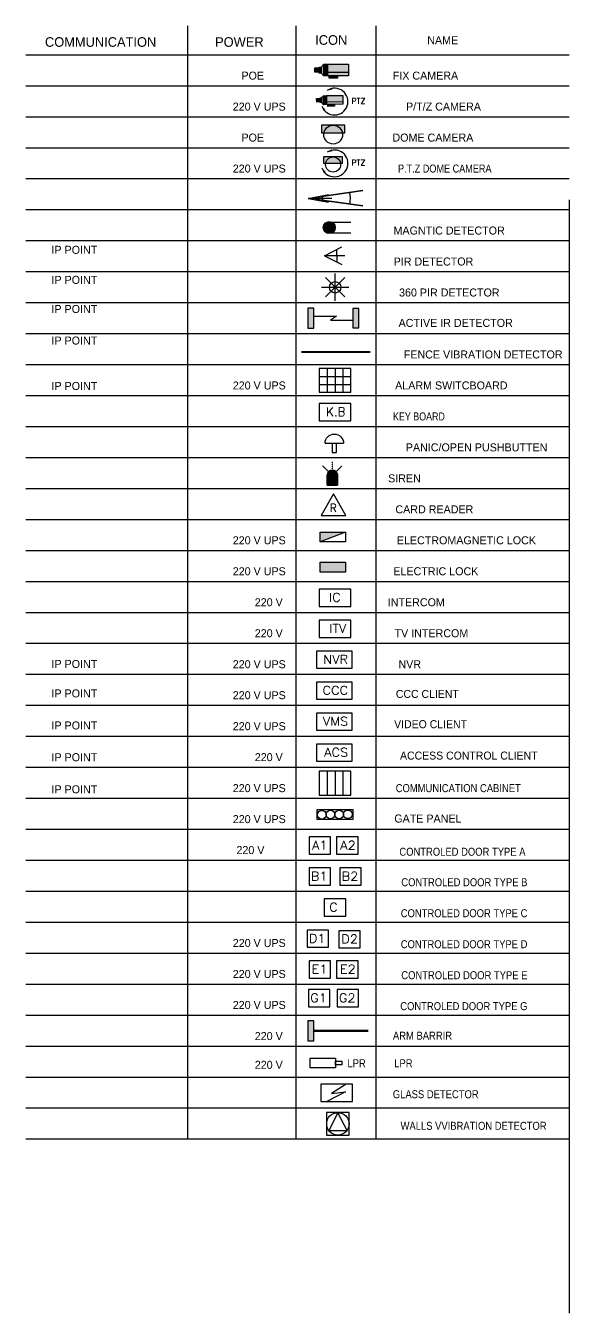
# Model space of a CAD drawing. Header units: centimetres. Extents: x -5566 to 5867, y -120 to 4683.
# Drawn here: x 4834 to 5867, y 1816 to 4264 of the extents above; entities that cross this region are included whole.
import ezdxf
from ezdxf.enums import TextEntityAlignment as Align

# ---------------------------------------------------------------- set-up
doc = ezdxf.new("R2010")
doc.units = ezdxf.units.CM
doc.linetypes.add('DASHDOT', pattern=[1, 0.5, -0.25, 0, -0.25])
doc.linetypes.add('HIDDEN2', pattern=[0.1875, 0.125, -0.0625])
doc.layers.add('SEC', color=7, linetype='Continuous', true_color=0xff0f4b)
doc.layers.add('sps-security', color=7, linetype='Continuous', true_color=0xff0f4b)
doc.layers.add('SPS-TEXT', color=7, linetype='Continuous')
doc.styles.add('IRON', font='iron.shx')
doc.styles.add('ROMANT', font='romant__.ttf', dxfattribs={"oblique": 20, "height": 2})

# ---------------------------------------------------------------- blocks, each defined once
blk = doc.blocks.new('camera')
for points in [[(-14.6, 11), (-28.9, 11), (-28.9, 25), (-14.6, 25)], [(-7.9, 8.5), (-14.6, 8.5), (-14.6, 27.2), (-7.9, 27.2)], [(10.6, 0), (0, 0), (0, 36.2), (10.6, 36.2)], [(76.5, 0), (10.5, 0), (10.5, 36.2), (76.5, 36.2)], [(42.2, -7), (16, -7), (16, -0.2), (42.2, -0.2)]]:
    blk.add_hatch(color=256).paths.add_polyline_path(points)
for p, q in [((0, 0), (-8.7, 8.5)), ((0, 36.2), (-8.6, 27.2)), ((76.6, 10), (10.6, 10))]:
    blk.add_line(p, q)
for points in [[(-14.6, 11), (-28.9, 11), (-28.9, 25), (-14.6, 25)], [(-7.9, 8.5), (-14.6, 8.5), (-14.6, 27.2), (-7.9, 27.2)], [(10.6, 0), (0, 0), (0, 36.2), (10.6, 36.2)], [(76.5, 0), (10.5, 0), (10.5, 36.2), (76.5, 36.2)], [(42.2, -7), (16, -7), (16, -0.2), (42.2, -0.2)]]:
    blk.add_lwpolyline(points, close=True)
blk = doc.blocks.new('ptz-camrea')
at = {"layer": 'sps-security'}
for points in [[(-44.7, -1.2), (-55.7, -1.4), (-55.9, 9.3), (-44.9, 9.5)], [(-39.5, -3.1), (-44.7, -3.2), (-44.9, 11.3), (-39.8, 11.4)], [(-25, -9.4), (-33.3, -9.6), (-33.8, 18.4), (-25.5, 18.5)], [(25.9, -8.5), (-25.1, -9.4), (-25.6, 18.6), (25.4, 19.5)], [(-0.6, -14.5), (-20.8, -14.8), (-20.9, -9.5), (-0.6, -9.2)]]:
    blk.add_hatch(color=256, dxfattribs=at).paths.add_polyline_path(points)
for p, q in [((-33.8, 18.4), (-40.3, 11.4)), ((-33.3, -9.6), (-40.1, -3.2)), ((25.9, -0.8), (-25.2, -1.7))]:
    blk.add_line(p, q, dxfattribs=at)
for points in [[(-22.7, 35.1, 0, 7, 0), (-8.5, 40.9, 7, 7, 0)], [(-39.3, -14.1, 0, 7, 0), (-30.8, -28.2, 7, 7, 0)]]:
    blk.add_lwpolyline(points, format="xyseb", dxfattribs=at)
for points in [[(-44.7, -1.2), (-55.7, -1.4), (-55.9, 9.3), (-44.9, 9.5)], [(-39.5, -3.1), (-44.7, -3.2), (-44.9, 11.3), (-39.8, 11.4)], [(-25, -9.4), (-33.3, -9.6), (-33.8, 18.4), (-25.5, 18.5)], [(25.9, -8.5), (-25.1, -9.4), (-25.6, 18.6), (25.4, 19.5)], [(-0.6, -14.5), (-20.8, -14.8), (-20.9, -9.5), (-0.6, -9.2)]]:
    blk.add_lwpolyline(points, close=True, dxfattribs=at)
blk.add_arc((0, 0), 41.8, 199.7409, 122.8699, dxfattribs=at)
at = {"layer": 'sps-security', "style": 'ROMANT'}
blk.add_text('PTZ', height=18, dxfattribs=at).set_placement((96.6, -6.9), align=Align.RIGHT)
blk = doc.blocks.new('dom-camare')
blk.add_hatch(color=256).paths.add_polyline_path([(-36.8, 5.7), (36.1, 5.7), (36.1, 30), (-36.8, 30)])
blk.add_lwpolyline([(-36.8, 5.7), (36.1, 5.7), (36.1, 30), (-36.8, 30)], close=True)
blk.add_lwpolyline([(-29.4, 0, -1), (29.4, 0, -1)], format="xyb", close=True)
blk = doc.blocks.new('dom-camera-ptz')
at = {"layer": 'sps-security'}
blk.add_hatch(color=256, dxfattribs=at).paths.add_polyline_path([(-29.5, 4.6), (28.9, 4.6), (28.9, 24), (-29.5, 24)])
for points in [[(-18.1, 38.6, 0, 7, 0), (-3.9, 44.4, 7, 7, 0)], [(-34.7, -10.6, 0, 7, 0), (-26.2, -24.8, 7, 7, 0)]]:
    blk.add_lwpolyline(points, format="xyseb", dxfattribs=at)
blk.add_lwpolyline([(-29.5, 4.6), (28.9, 4.6), (28.9, 24), (-29.5, 24)], close=True, dxfattribs=at)
blk.add_lwpolyline([(-23.5, 0, -1), (23.5, 0, -1)], format="xyb", close=True, dxfattribs=at)
blk.add_arc((4.6, 3.5), 41.8, 199.7409, 122.8699, dxfattribs=at)
at = {"layer": 'sps-security', "style": 'ROMANT'}
blk.add_text('PTZ', height=18, dxfattribs=at).set_placement((101.2, -3.4), align=Align.RIGHT)
blk = doc.blocks.new('dt')
at = {"layer": 'sps-security'}
for p, q in [((0, 0), (62.8, -11.9)), ((43.8, 8.3), (44, -8.3))]:
    blk.add_line(p, q, dxfattribs=at)
blk.add_lwpolyline([(73.3, 0), (0, 0), (62.8, 11.9)], dxfattribs=at)
for points in [[(20.1, 2.9), (170.3, 24.9)], [(170.6, -22.9), (20.1, -2.7)]]:
    blk.add_lwpolyline(points, close=True, dxfattribs=at)
blk.add_arc((0, 0), 131.5, 352.3503, 8.3272, dxfattribs=at)
blk.add_arc((0, 0), 131.5, 352.3503, 8.3272, dxfattribs=at)
blk = doc.blocks.new('galay-magnet')
at = {"layer": 'sps-security'}
h = blk.add_hatch(color=256, dxfattribs=at)
edge = h.paths.add_edge_path()
edge.add_arc((0, 0), 18.7, 0, 180, ccw=False)
edge.add_arc((0, 0), 18.7, -180, 0, ccw=False)
for p, q in [((0, 16.8), (67.2, 16.8)), ((0, -16.8), (67.2, -16.8))]:
    blk.add_line(p, q, dxfattribs=at)
blk.add_lwpolyline([(-18.7, 0, -1), (18.7, 0, -1)], format="xyb", close=True, dxfattribs=at)
blk = doc.blocks.new('galay-nef')
at = {"layer": 'sps-security'}
for p, q in [((0, 0), (55, -27.5)), ((38.3, 19.2), (38.5, -19.2))]:
    blk.add_line(p, q, dxfattribs=at)
blk.add_lwpolyline([(64.2, 0), (0, 0), (55, 27.5)], dxfattribs=at)
blk = doc.blocks.new('galay-360')
for p, q in [((-0.1, -42.8), (-0.1, 42.7)), ((-30.2, 30.2), (30.2, -30.2)), ((-30.2, -30.3), (30.2, 30.1)), ((-42.8, -0.1), (42.7, -0.1))]:
    blk.add_line(p, q)
for points in [[(-17.9, -0.1, -1), (17.7, -0.1, -1)], [(-3.6, -0.1, -1), (3.5, -0.1, -1)]]:
    blk.add_lwpolyline(points, format="xyb", close=True)
blk = doc.blocks.new('galay-active')
at = {"layer": 'sps-security', "linetype": 'ByBlock'}
for points in [[(0, 0), (19, 0), (19, 61.9), (0, 61.9)], [(140.4, 0.8), (159.5, 0.8), (159.5, 61.1), (140.4, 61.1)]]:
    blk.add_hatch(color=256, dxfattribs=at).paths.add_polyline_path(points)
for points in [[(0, 0), (19, 0), (19, 61.9), (0, 61.9)], [(140.4, 0.8), (159.5, 0.8), (159.5, 61.1), (140.4, 61.1)]]:
    blk.add_lwpolyline(points, close=True, dxfattribs=at)
blk.add_lwpolyline([(19, 37.3), (89.8, 37.3), (70.8, 24.6), (140.4, 24.6)], dxfattribs=at)
blk = doc.blocks.new('kav-giluy-za')
at = {"layer": 'sps-security', "linetype": 'DASHDOT', "const_width": 7}
blk.add_lwpolyline([(0, 0), (214.8, 0)], dxfattribs=at)
blk = doc.blocks.new('racezet')
at = {"layer": 'sps-security'}
for p, q in [((0, 49.4), (98.8, 49.4)), ((24.7, 74.1), (24.7, 0)), ((49.4, 74.1), (49.4, 0)), ((74.1, 74.1), (74.1, 0)), ((0, 24.7), (98.8, 24.7))]:
    blk.add_line(p, q, dxfattribs=at)
blk.add_lwpolyline([(0, 0), (98.8, 0), (98.8, 74.1), (0, 74.1)], close=True, dxfattribs=at)
blk = doc.blocks.new('kb')
at = {"layer": 'sps-security'}
blk.add_lwpolyline([(0, 0), (98.8, 0), (98.8, 53.9), (0, 53.9)], close=True, dxfattribs=at)
at = {"layer": 'sps-security', "style": 'ROMANT'}
blk.add_text('K.B', height=27, dxfattribs=at).set_placement((81.7, 14.5), align=Align.RIGHT)
blk = doc.blocks.new('open-push-butten')
at = {"layer": 'sps-security'}
blk.add_line((-28.9, 28.9), (28.9, 28.9), dxfattribs=at)
blk.add_lwpolyline([(-28.9, 28.9, -1), (28.9, 28.9)], format="xyb", dxfattribs=at)
blk.add_lwpolyline([(-6.9, 0), (6.9, 0), (6.9, 28.6), (-6.9, 28.6)], close=True, dxfattribs=at)
blk = doc.blocks.new('siren')
at = {"layer": 'sps-security'}
h = blk.add_hatch(color=256, dxfattribs=at)
edge = h.paths.add_edge_path()
edge.add_arc((-0.1, 30.4), 15.7, 0, 180, ccw=False)
edge.add_arc((-0.1, 30.4), 15.7, -180, 0, ccw=False)
blk.add_hatch(color=256, dxfattribs=at).paths.add_polyline_path([(-16, 0), (16, 0), (16, 32), (-16, 32)])
at = {"layer": 'sps-security', "linetype": 'HIDDEN2'}
for p, q in [((-8.3, 37.6), (-31, 60.2)), ((-0.1, 46.1), (-0.1, 71.9)), ((10.1, 39.9), (30.4, 60.3))]:
    blk.add_line(p, q, dxfattribs=at)
at = {"layer": 'sps-security', "linetype": 'Continuous'}
for p, q in [((-11.4, 41.2), (-2.1, 32)), ((11.3, 41.3), (1.4, 32))]:
    blk.add_line(p, q, dxfattribs=at)
blk.add_lwpolyline([(-15.8, 30.4, -1), (15.7, 30.4, -1)], format="xyb", close=True, dxfattribs=at)
blk.add_lwpolyline([(-16, 0), (16, 0), (16, 32), (-16, 32)], close=True, dxfattribs=at)
at = {"layer": 'sps-security'}
blk.add_lwpolyline([(-16, 32), (16, 32), (16, 0), (-16, 0)], close=True, dxfattribs=at)
blk.add_arc((-0.2, 30.5), 15.7, 5.3651, 174.6349, dxfattribs=at)
blk = doc.blocks.new('card-reader')
blk.add_lwpolyline([(0, 67.4), (-38.9, 0), (38.9, 0)], close=True)
at = {"style": 'ROMANT'}
blk.add_text('R', height=24.3, dxfattribs=at).set_placement((10.5, 11.7), align=Align.RIGHT)
blk = doc.blocks.new('elec-magnet-lock')
at = {"layer": 'sps-security'}
h = blk.add_hatch(color=256, dxfattribs=at)
h.dxf.hatch_style = 1
h.paths.add_polyline_path([(79.4, 30.4), (0, 30.4), (0, 0)])
blk.add_line((79.4, 30.4), (0, 0), dxfattribs=at)
blk.add_lwpolyline([(0, 30.4), (79.4, 30.4), (79.4, 0), (0, 0)], close=True, dxfattribs=at)
blk = doc.blocks.new('elec-lock')
at = {"layer": 'sps-security'}
h = blk.add_hatch(color=256, dxfattribs=at)
h.dxf.hatch_style = 1
h.paths.add_polyline_path([(79.4, 30.4), (0, 30.4), (0, 0), (79.4, 0)])
blk.add_lwpolyline([(0, 30.4), (79.4, 30.4), (79.4, 0), (0, 0)], close=True, dxfattribs=at)
blk = doc.blocks.new('IC')
at = {"layer": 'sps-security'}
blk.add_lwpolyline([(0, 0), (98.8, 0), (98.8, 53.9), (0, 53.9)], close=True, dxfattribs=at)
at = {"layer": 'sps-security', "style": 'ROMANT', "width": 1.1}
blk.add_text('IC', height=27, dxfattribs=at).set_placement((67, 14.5), align=Align.RIGHT)
blk = doc.blocks.new('ITV')
at = {"layer": 'sps-security'}
blk.add_lwpolyline([(0, 0), (98.8, 0), (98.8, 53.9), (0, 53.9)], close=True, dxfattribs=at)
at = {"layer": 'sps-security', "style": 'ROMANT', "width": 1.1}
blk.add_text('ITV', height=27, dxfattribs=at).set_placement((84.5, 14.5), align=Align.RIGHT)
blk = doc.blocks.new('NVR')
at = {"layer": 'sps-security'}
blk.add_lwpolyline([(0, 0), (111.8, 0), (111.8, 53.9), (0, 53.9)], close=True, dxfattribs=at)
at = {"layer": 'sps-security', "style": 'ROMANT', "width": 1.1}
blk.add_text('NVR', height=27, dxfattribs=at).set_placement((99, 14.5), align=Align.RIGHT)
blk = doc.blocks.new('CCC')
at = {"layer": 'sps-security'}
blk.add_lwpolyline([(0, 0), (111.8, 0), (111.8, 53.9), (0, 53.9)], close=True, dxfattribs=at)
at = {"layer": 'sps-security', "style": 'ROMANT', "width": 1.1}
blk.add_text('CCC', height=27, dxfattribs=at).set_placement((99, 14.5), align=Align.RIGHT)
blk = doc.blocks.new('VMS')
at = {"layer": 'sps-security'}
blk.add_lwpolyline([(0, 0), (111.8, 0), (111.8, 53.9), (0, 53.9)], close=True, dxfattribs=at)
at = {"layer": 'sps-security', "style": 'ROMANT', "width": 1.1}
blk.add_text('VMS', height=27, dxfattribs=at).set_placement((99, 14.5), align=Align.RIGHT)
blk = doc.blocks.new('ACS')
at = {"layer": 'sps-security'}
blk.add_lwpolyline([(0, 0), (111.8, 0), (111.8, 53.9), (0, 53.9)], close=True, dxfattribs=at)
at = {"layer": 'sps-security', "style": 'ROMANT', "width": 1.1}
blk.add_text('ACS', height=27, dxfattribs=at).set_placement((99, 14.5), align=Align.RIGHT)
blk = doc.blocks.new('COM-RACK')
at = {"layer": 'sps-security'}
for p, q in [((24.7, 74.1), (24.7, 0)), ((49.4, 74.1), (49.4, 0)), ((74.1, 74.1), (74.1, 0))]:
    blk.add_line(p, q, dxfattribs=at)
blk.add_lwpolyline([(0, 0), (98.8, 0), (98.8, 74.1), (0, 74.1)], close=True, dxfattribs=at)
blk = doc.blocks.new('open-panel-gate')
at = {"layer": 'sps-security'}
blk.add_lwpolyline([(0, 0), (113.2, 0), (113.2, 28.9), (0, 28.9)], close=True, dxfattribs=at)
for centre in [(15.7, 14), (42.7, 14.6), (69.7, 14.5), (96.6, 15.1)]:
    blk.add_circle(centre, 13.5, dxfattribs=at)
blk = doc.blocks.new('A1')
at = {"layer": 'sps-security'}
blk.add_lwpolyline([(0, 0), (67.2, 0), (67.2, 53.9), (0, 53.9)], close=True, dxfattribs=at)
at = {"layer": 'sps-security', "style": 'ROMANT', "width": 1.1}
blk.add_text('A1', height=27, dxfattribs=at).set_placement((57.7, 14.5), align=Align.RIGHT)
blk = doc.blocks.new('A2')
at = {"layer": 'sps-security'}
blk.add_lwpolyline([(0, 0), (67.2, 0), (67.2, 53.9), (0, 53.9)], close=True, dxfattribs=at)
at = {"layer": 'sps-security', "style": 'ROMANT', "width": 1.1}
blk.add_text('A2', height=27, dxfattribs=at).set_placement((60, 14.5), align=Align.RIGHT)
blk = doc.blocks.new('B1')
at = {"layer": 'sps-security'}
blk.add_lwpolyline([(0, 0), (67.2, 0), (67.2, 53.9), (0, 53.9)], close=True, dxfattribs=at)
at = {"layer": 'sps-security', "style": 'ROMANT', "width": 1.1}
blk.add_text('B1', height=27, dxfattribs=at).set_placement((57.7, 14.5), align=Align.RIGHT)
blk = doc.blocks.new('C')
at = {"layer": 'sps-security'}
blk.add_lwpolyline([(0, 0), (67.2, 0), (67.2, 53.9), (0, 53.9)], close=True, dxfattribs=at)
at = {"layer": 'sps-security', "style": 'ROMANT', "width": 1.1}
blk.add_text('C', height=27, dxfattribs=at).set_placement((42, 14.5), align=Align.RIGHT)
blk = doc.blocks.new('E1')
at = {"layer": 'sps-security'}
blk.add_lwpolyline([(0, 0), (67.2, 0), (67.2, 53.9), (0, 53.9)], close=True, dxfattribs=at)
at = {"layer": 'sps-security', "style": 'ROMANT', "width": 1.1}
blk.add_text('E1', height=27, dxfattribs=at).set_placement((57.7, 14.5), align=Align.RIGHT)
blk = doc.blocks.new('E2')
at = {"layer": 'sps-security'}
blk.add_lwpolyline([(0, 0), (67.2, 0), (67.2, 53.9), (0, 53.9)], close=True, dxfattribs=at)
at = {"layer": 'sps-security', "style": 'ROMANT', "width": 1.1}
blk.add_text('E2', height=27, dxfattribs=at).set_placement((60, 14.5), align=Align.RIGHT)
blk = doc.blocks.new('lock-arm')
at = {"layer": 'sps-security', "linetype": 'ByBlock'}
blk.add_hatch(color=256, dxfattribs=at).paths.add_polyline_path([(0, -30.9), (19, -30.9), (19, 30.9), (0, 30.9)])
blk.add_lwpolyline([(0, -30.9), (19, -30.9), (19, 30.9), (0, 30.9)], close=True, dxfattribs=at)
at = {"layer": 'sps-security', "linetype": 'DASHDOT', "const_width": 7}
blk.add_lwpolyline([(19, 0), (189, 0)], dxfattribs=at)
blk = doc.blocks.new('LPR')
at = {"layer": 'sps-security'}
for points in [[(0, 30.4), (79.4, 30.4), (79.4, 0), (0, 0)], [(79.4, 20.7), (98.8, 20.7), (98.8, 9.7), (79.4, 9.7)]]:
    blk.add_lwpolyline(points, close=True, dxfattribs=at)
at = {"layer": 'sps-security', "style": 'IRON', "width": 0.88}
blk.add_text('LPR', height=25, dxfattribs=at).set_placement((173.9, 2), align=Align.RIGHT)
blk = doc.blocks.new('break-glass-galay')
at = {"layer": 'sps-security'}
for p, q in [((78.4, 53.9), (33, 24.7)), ((76.5, 29.8), (18.5, 0)), ((33, 24.7), (76.5, 29.8))]:
    blk.add_line(p, q, dxfattribs=at)
blk.add_lwpolyline([(0, 0), (98.8, 0), (98.8, 53.9), (0, 53.9)], close=True, dxfattribs=at)
blk = doc.blocks.new('galay-wall-boms')
at = {"layer": 'sps-security'}
for p, q in [((35.4, 70.6), (6.9, 15.2)), ((63.9, 15.2), (35.4, 70.6)), ((6.9, 15.2), (63.9, 15.2))]:
    blk.add_line(p, q, dxfattribs=at)
blk.add_lwpolyline([(0, 0), (71.1, 0), (71.1, 70.8), (0, 70.8)], close=True, dxfattribs=at)
blk.add_circle((35.4, 35.6), 35, dxfattribs=at)
blk = doc.blocks.new('A$C796E0F47')
at = {"layer": 'sps-security'}
blk.add_lwpolyline([(0, 0), (67.2, 0), (67.2, 53.9), (0, 53.9)], close=True, dxfattribs=at)
at = {"layer": 'sps-security', "style": 'ROMANT', "width": 1.1}
blk.add_text('D1', height=27, dxfattribs=at).set_placement((57.7, 14.5), align=Align.RIGHT)
blk = doc.blocks.new('A$C53273171')
at = {"layer": 'sps-security'}
blk.add_lwpolyline([(0, 0), (67.2, 0), (67.2, 53.9), (0, 53.9)], close=True, dxfattribs=at)
at = {"layer": 'sps-security', "style": 'ROMANT', "width": 1.1}
blk.add_text('D2', height=27, dxfattribs=at).set_placement((60, 14.5), align=Align.RIGHT)
blk = doc.blocks.new('A$C369A3687')
at = {"layer": 'sps-security'}
blk.add_lwpolyline([(2.6, 0), (84.3, 0), (84.3, 65.6), (2.6, 65.6)], close=True, dxfattribs=at)
at = {"layer": 'sps-security', "style": 'ROMANT', "width": 1.1}
blk.add_text('B2', height=32.86, dxfattribs=at).set_placement((72.8, 17.6), align=Align.RIGHT)
blk = doc.blocks.new('A$C38DD64CC')
at = {"layer": 'sps-security'}
blk.add_lwpolyline([(4.3, 0), (86, 0), (86, 65.6), (4.3, 65.6)], close=True, dxfattribs=at)
at = {"layer": 'sps-security', "style": 'ROMANT', "width": 1.1}
blk.add_text('G1', height=32.86, dxfattribs=at).set_placement((74.5, 17.6), align=Align.RIGHT)
blk = doc.blocks.new('A$C2CE22D3E')
at = {"layer": 'sps-security'}
blk.add_lwpolyline([(4.3, 0), (86, 0), (86, 65.6), (4.3, 65.6)], close=True, dxfattribs=at)
at = {"layer": 'sps-security', "style": 'ROMANT', "width": 1.1}
blk.add_text('G2', height=32.86, dxfattribs=at).set_placement((74.5, 17.6), align=Align.RIGHT)

msp = doc.modelspace()

# ---------------------------------------------------------------- linework, layer by layer
at = {"layer": 'SEC', "color": 8, "ltscale": 0.01}
for p, q in [((5549.9, 2147.6), (4834, 2147.6)), ((5549.9, 2147.6), (4834, 2147.6)), ((5866.7, 2147.6), (5141.3, 2147.6)), ((5866.7, 2147.6), (5141.3, 2147.6))]:
    msp.add_line(p, q, dxfattribs=at)
at = {"layer": 'SPS-TEXT', "ltscale": 0.01}
for p, q in [((5141.3, 4264.1), (5141.3, 2147.6)), ((5347, 4264.1), (5347, 2147.6)), ((5499.2, 4264.1), (5499.2, 2147.6)), ((5499.2, 4264.1), (5499.2, 2147.6)), ((5549.9, 4149.4), (4834, 4149.4)), ((5866.7, 4149.4), (5141.3, 4149.4)), ((5549.9, 4090.6), (4834, 4090.6)), ((5866.7, 4090.6), (5141.3, 4090.6)), ((5549.9, 4031.7), (4834, 4031.7)), ((5866.7, 4031.7), (5141.3, 4031.7)), ((5549.9, 3972.8), (4834, 3972.8)), ((5866.7, 3972.8), (5141.3, 3972.8)), ((5866.7, 3932.9), (5866.7, 1816.4)), ((5549.9, 3913.9), (4834, 3913.9)), ((5866.7, 3913.9), (5141.3, 3913.9)), ((5549.9, 3855), (4834, 3855)), ((5866.7, 3855), (5141.3, 3855)), ((5549.9, 3796.1), (4834, 3796.1)), ((5866.7, 3796.1), (5141.3, 3796.1)), ((5549.9, 3737.2), (4834, 3737.2)), ((5866.7, 3737.2), (5141.3, 3737.2)), ((5549.9, 3678.3), (4834, 3678.3)), ((5866.7, 3678.3), (5141.3, 3678.3)), ((5549.9, 3619.4), (4834, 3619.4)), ((5866.7, 3619.4), (5141.3, 3619.4)), ((5549.9, 3560.5), (4834, 3560.5)), ((5866.7, 3560.5), (5141.3, 3560.5)), ((5549.9, 3501.6), (4834, 3501.6)), ((5866.7, 3501.6), (5141.3, 3501.6)), ((5549.9, 3442.7), (4834, 3442.7)), ((5866.7, 3442.7), (5141.3, 3442.7)), ((5549.9, 3383.8), (4834, 3383.8)), ((5866.7, 3383.8), (5141.3, 3383.8)), ((5549.9, 3325), (4834, 3325)), ((5866.7, 3325), (5141.3, 3325)), ((5549.9, 3266.1), (4834, 3266.1)), ((5866.7, 3266.1), (5141.3, 3266.1)), ((5549.9, 3207.2), (4834, 3207.2)), ((5866.7, 3207.2), (5141.3, 3207.2)), ((5549.9, 3148.3), (4834, 3148.3)), ((5866.7, 3148.3), (5141.3, 3148.3)), ((5549.9, 3089.4), (4834, 3089.4)), ((5866.7, 3089.4), (5141.3, 3089.4)), ((5549.9, 3030.5), (4834, 3030.5)), ((5866.7, 3030.5), (5141.3, 3030.5)), ((5549.9, 2971.6), (4834, 2971.6)), ((5866.7, 2971.6), (5141.3, 2971.6)), ((5549.9, 2912.7), (4834, 2912.7)), ((5866.7, 2912.7), (5141.3, 2912.7)), ((5549.9, 2853.8), (4834, 2853.8)), ((5866.7, 2853.8), (5141.3, 2853.8)), ((5549.9, 2794.9), (4834, 2794.9)), ((5866.7, 2794.9), (5141.3, 2794.9)), ((5549.9, 2736), (4834, 2736)), ((5866.7, 2736), (5141.3, 2736)), ((5549.9, 2677.1), (4834, 2677.1)), ((5866.7, 2677.1), (5141.3, 2677.1)), ((5549.9, 2618.2), (4834, 2618.2)), ((5866.7, 2618.2), (5141.3, 2618.2)), ((5549.9, 2559.4), (4834, 2559.4)), ((5866.7, 2559.4), (5141.3, 2559.4)), ((5549.9, 2500.5), (4834, 2500.5)), ((5866.7, 2500.5), (5141.3, 2500.5)), ((5549.9, 2441.6), (4834, 2441.6)), ((5866.7, 2441.6), (5141.3, 2441.6)), ((5549.9, 2382.7), (4834, 2382.7)), ((5866.7, 2382.7), (5141.3, 2382.7)), ((5549.9, 2323.8), (4834, 2323.8)), ((5866.7, 2323.8), (5141.3, 2323.8)), ((5549.9, 2264.9), (4834, 2264.9)), ((5866.7, 2264.9), (5141.3, 2264.9)), ((5549.9, 2206), (4834, 2206)), ((5866.7, 2206), (5141.3, 2206))]:
    msp.add_line(p, q, dxfattribs=at)
at = {"layer": 'SPS-TEXT'}
for p, q in [((5549.9, 4208.3), (4834, 4208.3)), ((5866.7, 4208.3), (5141.3, 4208.3))]:
    msp.add_line(p, q, dxfattribs=at)

# ---------------------------------------------------------------- block references
at = {"xscale": 0.5, "yscale": 0.5, "zscale": 0.5}
for name, p in [('A$C369A3687', (5429.5, 2630.2)), ('A$C38DD64CC', (5369, 2399)), ('A$C2CE22D3E', (5423.5, 2399))]:
    msp.add_blockref(name, p, dxfattribs=at)
at = {"layer": 'sps-security', "xscale": 0.6084399358734925, "yscale": 0.6084399358734925, "zscale": 0.6084399358734925}
for name, p in [('camera', (5400.7, 4168.9)), ('ptz-camrea', (5420.8, 4119.9)), ('dom-camare', (5418.1, 4057.1)), ('dom-camera-ptz', (5418, 4000.3)), ('dt', (5370.9, 3936)), ('galay-magnet', (5410.7, 3880.5)), ('galay-nef', (5401.4, 3826.8)), ('galay-360', (5421.9, 3766.9)), ('galay-active', (5370, 3689.3)), ('kav-giluy-za', (5357.9, 3643.8)), ('racezet', (5391.7, 3567.2)), ('kb', (5391.7, 3513.1)), ('open-push-butten', (5420.3, 3452.8)), ('siren', (5416.7, 3391)), ('card-reader', (5418.8, 3333)), ('elec-magnet-lock', (5393.3, 3283.1)), ('elec-lock', (5393.3, 3225.6)), ('IC', (5391.7, 3160.3)), ('ITV', (5391.7, 3101.4)), ('NVR', (5386.4, 3042.5)), ('CCC', (5386.4, 2983.6)), ('VMS', (5386.4, 2924.7)), ('ACS', (5386.4, 2865.8)), ('COM-RACK', (5391.7, 2801.6)), ('open-panel-gate', (5387.1, 2755.7)), ('A1', (5372.3, 2689.1)), ('A2', (5424.5, 2689.1)), ('B1', (5372.3, 2630.2)), ('C', (5401.3, 2571.3)), ('A$C796E0F47', (5368.7, 2512.1)), ('A$C53273171', (5428.7, 2510.9)), ('E1', (5372.3, 2453.6)), ('E2', (5424.5, 2453.6)), ('lock-arm', (5370, 2353.4)), ('LPR', (5374.3, 2282.9)), ('break-glass-galay', (5395, 2219.1)), ('galay-wall-boms', (5405.6, 2154.7))]:
    msp.add_blockref(name, p, dxfattribs=at)

# ---------------------------------------------------------------- texts
at = {"layer": 'SPS-TEXT', "style": 'IRON'}
for s, height, p in [('COMMUNICATION', 18.253, (5082, 4224.1)), ('POWER', 18.25, (5286, 4224.1)), ('ICON', 18.25, (5445, 4227.9)), ('NAME', 15.21, (5655.7, 4229)), ('POE', 15.21, (5286.8, 4161.7)), ('FIX CAMERA', 15.21, (5655.7, 4161.7)), ('220 V UPS', 15.21, (5328, 4102.8)), ('P/T/Z CAMERA', 15.211, (5699, 4102.8)), ('POE', 15.21, (5286.8, 4043.9)), ('DOME CAMERA', 15.211, (5684.5, 4043.9)), ('220 V UPS', 15.21, (5328, 3985)), ('MAGNTIC DETECTOR', 15.211, (5744.2, 3867.2)), ('IP POINT', 15.21, (4969.9, 3830.5)), ('PIR DETECTOR', 15.211, (5684.5, 3808.3)), ('IP POINT', 15.21, (4969.9, 3773.4)), ('360 PIR DETECTOR', 15.211, (5734.4, 3749.4)), ('IP POINT', 15.21, (4969.9, 3718)), ('ACTIVE IR DETECTOR', 15.211, (5759.5, 3691.6)), ('IP POINT', 15.21, (4969.9, 3658)), ('FENCE VIBRATION DETECTOR', 15.211, (5854.1, 3631.6)), ('IP POINT', 15.21, (4969.9, 3571.7)), ('220 V UPS', 15.21, (5328, 3572.7)), ('ALARM SWITCBOARD', 15.211, (5749.5, 3572.7)), ('PANIC/OPEN PUSHBUTTEN', 15.211, (5825.2, 3455)), ('SIREN', 15.21, (5584.7, 3396.1)), ('CARD READER', 15.211, (5684.5, 3337.2)), ('220 V UPS', 15.21, (5328, 3278.3)), ('ELECTROMAGNETIC LOCK', 15.211, (5803.6, 3278.3)), ('220 V UPS', 15.21, (5328, 3219.4)), ('ELECTRIC LOCK', 15.211, (5694.1, 3219.4)), ('220 V ', 15.21, (5328, 3160.5)), ('INTERCOM', 15.21, (5630.4, 3160.5)), ('220 V ', 15.21, (5328, 3101.6)), ('TV INTERCOM', 15.211, (5674.9, 3101.6)), ('IP POINT', 15.21, (4969.9, 3043.2)), ('220 V UPS', 15.21, (5328, 3042.7)), ('NVR ', 15.21, (5590.8, 3042.7)), ('IP POINT', 15.21, (4969.9, 2987.2)), ('220 V UPS', 15.21, (5328, 2983.8)), ('IP POINT', 15.21, (4969.9, 2926.3)), ('220 V UPS', 15.21, (5328, 2924.9)), ('IP POINT', 15.21, (4969.9, 2865.9)), ('220 V ', 15.21, (5328, 2866)), ('IP POINT', 15.21, (4969.9, 2804.9)), ('220 V UPS', 15.21, (5328, 2807.1)), ('220 V UPS', 15.21, (5328, 2748.2)), ('GATE PANEL', 15.21, (5662, 2749.3)), ('220 V ', 15.21, (5293.2, 2689.4)), ('220 V UPS', 15.21, (5328, 2512.7)), ('220 V UPS', 15.21, (5328, 2453.8)), ('220 V UPS', 15.21, (5328, 2394.9)), ('220 V ', 15.21, (5328, 2335.8)), ('220 V ', 15.21, (5328, 2281.1))]:
    msp.add_text(s, height=height, dxfattribs=at).set_placement(p, align=Align.RIGHT)
for s, height, width, p in [('P.T.Z DOME CAMERA', 15.211, 0.85, (5719.1, 3985)), ('KEY BOARD', 15.21, 0.83, (5630.4, 3513.8)), ('CCC CLIENT', 15.21, 0.98, (5656.9, 2986.2)), ('VIDEO CLIENT', 15.211, 0.98, (5672.5, 2928.7)), ('ACCESS CONTROL CLIENT', 15.211, 0.98, (5806.6, 2869)), ('COMMUNICATION CABINET', 15.211, 0.88, (5774.7, 2807.1)), ('CONTROLED DOOR TYPE A', 15.211, 0.88, (5783.6, 2686.2)), ('CONTROLED DOOR TYPE B', 15.211, 0.88, (5787.3, 2628.2)), ('CONTROLED DOOR TYPE C', 15.211, 0.88, (5787.3, 2569.3)), ('CONTROLED DOOR TYPE D', 15.211, 0.88, (5787.3, 2510.4)), ('CONTROLED DOOR TYPE E', 15.211, 0.88, (5787.3, 2451.5)), ('CONTROLED DOOR TYPE G', 15.211, 0.88, (5787.3, 2392.6)), ('ARM BARRIR', 15.21, 0.88, (5644.1, 2336.5)), ('LPR', 15.21, 0.88, (5569, 2284.1)), ('GLASS DETECTOR', 15.211, 0.88, (5694.6, 2225.2)), ('WALLS VVIBRATION DETECTOR', 15.211, 0.88, (5823.7, 2165.1))]:
    msp.add_text(s, height=height, dxfattribs=dict(at, width=width)).set_placement(p, align=Align.RIGHT)

doc.saveas('drawing.dxf')
